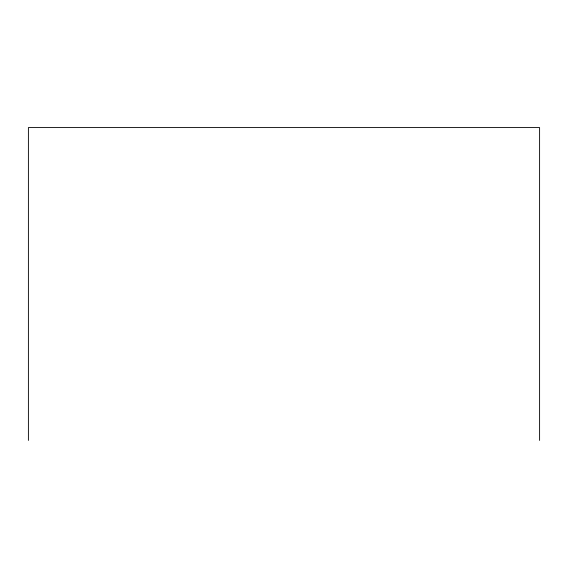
<?xml version="1.0" encoding="UTF-8"?>
<svg xmlns="http://www.w3.org/2000/svg" width="568" height="568" viewBox="0 0 568 568"><rect width="100%" height="100%" fill="white"/><g stroke="black" fill="none" stroke-linecap="round" stroke-linejoin="round"><path stroke-width="0.85" d="M539.6 440.42L539.6 127.58L28.4 127.58L28.4 440.42"/></g></svg>
